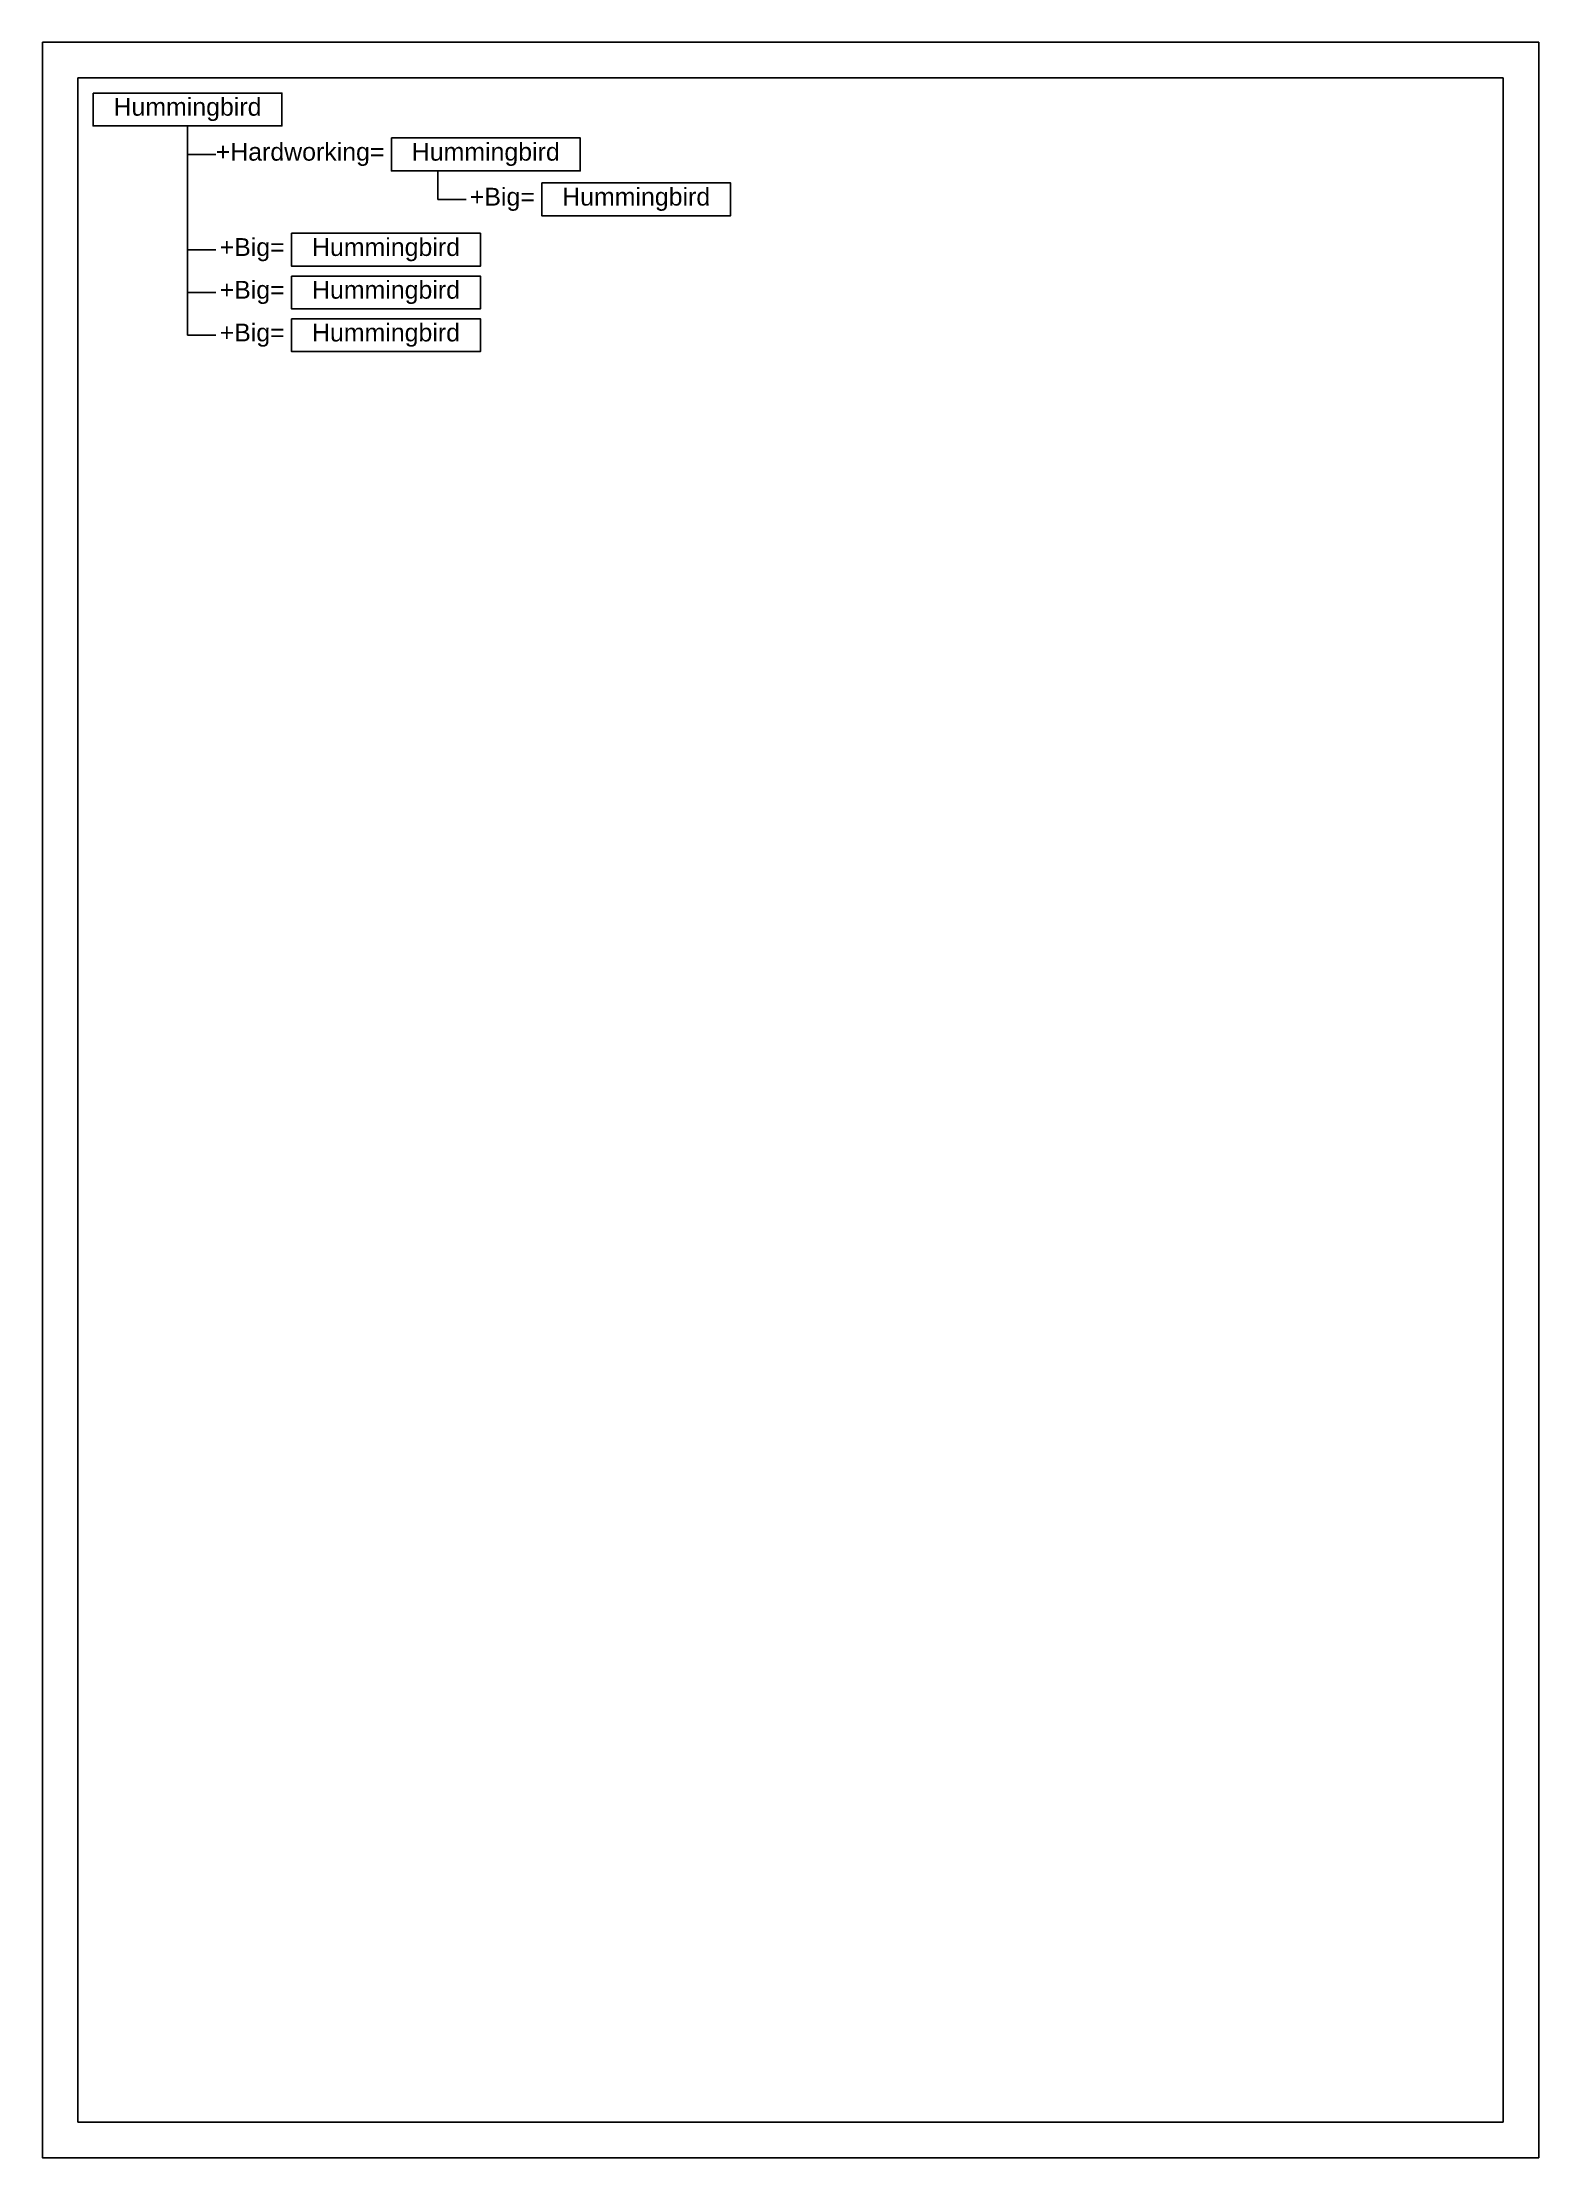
# Model space of a CAD drawing. Header units: millimetres. Extents: x 1091 to 1301, y 2554 to 2851.
import ezdxf

# ---------------------------------------------------------------- set-up
doc = ezdxf.new("R2010")
doc.units = ezdxf.units.MM
doc.styles.get("Standard").update_dxf_attribs({"font": 'arial.ttf'})

msp = doc.modelspace()

# ---------------------------------------------------------------- linework, layer by layer
for p, q in [((1111.26, 2839.18), (1111.26, 2809.8)), ((1111.26, 2835.18), (1115.26, 2835.18)), ((1146.37, 2832.87), (1146.37, 2828.87)), ((1146.37, 2828.87), (1150.37, 2828.87)), ((1111.26, 2821.8), (1115.26, 2821.8)), ((1111.26, 2815.8), (1115.26, 2815.8)), ((1111.26, 2809.8), (1115.26, 2809.8))]:
    msp.add_line(p, q)
for points in [[(1090.89, 2850.92), (1300.89, 2850.92), (1300.89, 2553.92), (1090.89, 2553.92)], [(1095.89, 2845.92), (1295.89, 2845.92), (1295.89, 2558.92), (1095.89, 2558.92)], [(1098.01, 2843.8), (1124.52, 2843.8), (1124.52, 2839.18), (1098.01, 2839.18)], [(1139.87, 2837.49), (1166.38, 2837.49), (1166.38, 2832.87), (1139.87, 2832.87)], [(1160.97, 2831.18), (1187.48, 2831.18), (1187.48, 2826.57), (1160.97, 2826.57)], [(1125.87, 2824.11), (1152.37, 2824.11), (1152.37, 2819.49), (1125.87, 2819.49)], [(1125.87, 2818.11), (1152.37, 2818.11), (1152.37, 2813.49), (1125.87, 2813.49)], [(1125.87, 2812.11), (1152.37, 2812.11), (1152.37, 2807.49), (1125.87, 2807.49)]]:
    msp.add_lwpolyline(points, close=True)

# ---------------------------------------------------------------- texts
at = {"char_height": 2.5}
for s, insert, width, attachment_point in [('Hummingbird', (1111.26, 2841.49), 26.5077, 5), ('+Hardworking=', (1138.9, 2835.18), 13.003, 6), ('Hummingbird', (1153.12, 2835.18), 26.5077, 5), ('+Big=', (1160.01, 2828.87), 13.003, 6), ('Hummingbird', (1174.23, 2828.87), 26.5077, 5), ('+Big=', (1124.9, 2821.8), 13.003, 6), ('Hummingbird', (1139.12, 2821.8), 26.5077, 5), ('+Big=', (1124.9, 2815.8), 13.003, 6), ('Hummingbird', (1139.12, 2815.8), 26.5077, 5), ('+Big=', (1124.9, 2809.8), 13.003, 6), ('Hummingbird', (1139.12, 2809.8), 26.5077, 5)]:
    msp.add_mtext(s, dxfattribs=dict(at, insert=insert, width=width, attachment_point=attachment_point))

doc.saveas('drawing.dxf')
